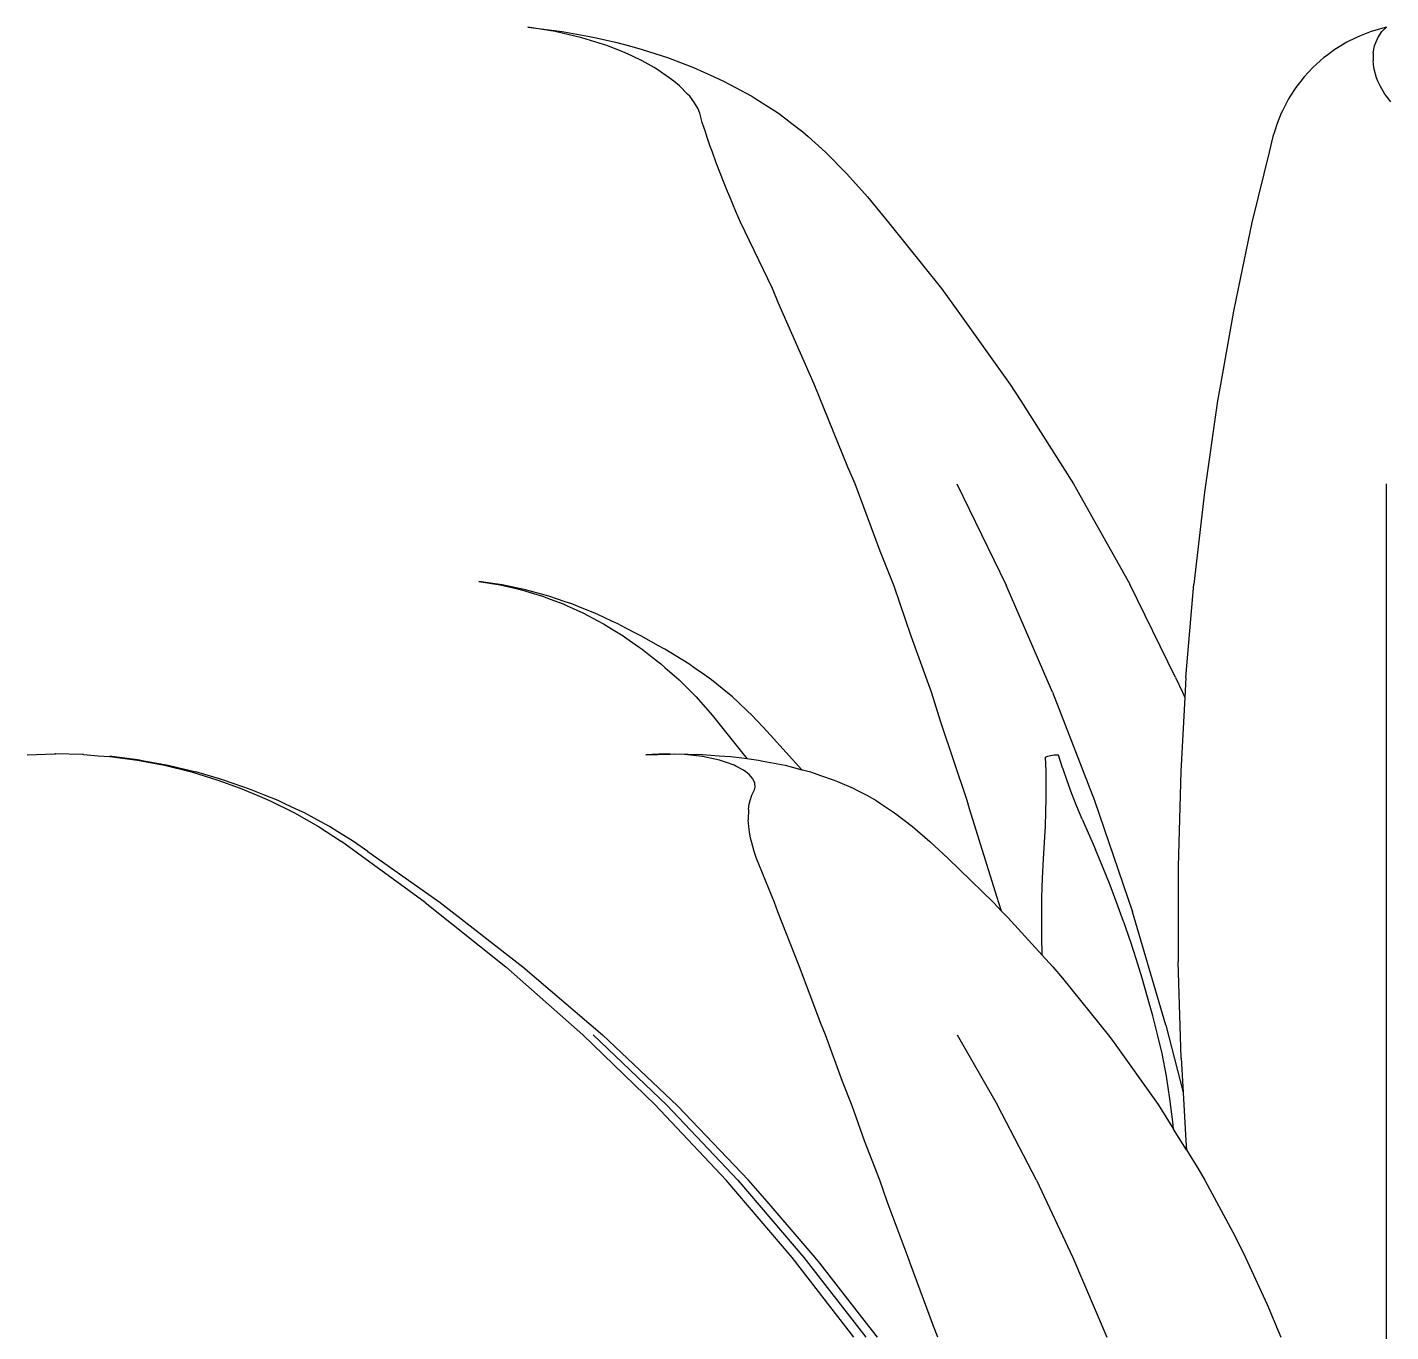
# Model space of a CAD drawing. Header units: metres. Extents: x 244.4 to 340.3, y -4.1 to 64.3.
# Drawn here: x 253.8788 to 254.28, y 7.674 to 8.0577 of the extents above; entities that cross this region are included whole.
import ezdxf

# ---------------------------------------------------------------- set-up
doc = ezdxf.new("R2010")
doc.units = ezdxf.units.M
doc.layers.add('Edges', color=7, linetype='Continuous')

# ---------------------------------------------------------------- blocks, each defined once
blk = doc.blocks.new('Novo+Sobrado2m fr')
for p, q in [((-1.55404, -1.16083), (-1.56205, -1.15958)), ((-1.56205, -1.15958), (-1.55201, -1.16083)), ((-1.54616, -1.16264), (-1.55404, -1.16083)), ((-1.55201, -1.16083), (-1.54444, -1.16219)), ((-1.53859, -1.16501), (-1.54616, -1.16264)), ((-1.54444, -1.16219), (-1.54202, -1.16264)), ((-1.54202, -1.16264), (-1.53628, -1.164)), ((-1.3184, -1.16264), (-1.32111, -1.164)), ((-1.3174, -1.16219), (-1.3184, -1.16264)), ((-1.31388, -1.16083), (-1.3174, -1.16219)), ((-1.3094, -1.15958), (-1.31388, -1.16083)), ((-1.31292, -1.16501), (-1.31199, -1.16264)), ((-1.31199, -1.16264), (-1.31075, -1.16083)), ((-1.31075, -1.16083), (-1.3094, -1.15958)), ((-1.5334, -1.16711), (-1.53859, -1.16501)), ((-1.53628, -1.164), (-1.53218, -1.16501)), ((-1.53146, -1.16793), (-1.5334, -1.16711)), ((-1.53218, -1.16501), (-1.52846, -1.16612)), ((-1.52846, -1.16612), (-1.52258, -1.16793)), ((-1.3246, -1.16612), (-1.3271, -1.16793)), ((-1.32284, -1.16501), (-1.3246, -1.16612)), ((-1.32111, -1.164), (-1.32284, -1.16501)), ((-1.31332, -1.16711), (-1.31338, -1.16949)), ((-1.31332, -1.16711), (-1.31292, -1.16501)), ((-1.52843, -1.16949), (-1.53146, -1.16793)), ((-1.5249, -1.1714), (-1.52843, -1.16949)), ((-1.52408, -1.17192), (-1.5249, -1.1714)), ((-1.52258, -1.16793), (-1.52098, -1.16851)), ((-1.52098, -1.16851), (-1.51332, -1.1714)), ((-1.51332, -1.1714), (-1.50725, -1.17411)), ((-1.33107, -1.1714), (-1.33359, -1.17411)), ((-1.32785, -1.16851), (-1.33107, -1.1714)), ((-1.3271, -1.16793), (-1.32785, -1.16851)), ((-1.31313, -1.1714), (-1.31338, -1.16949)), ((-1.31306, -1.17192), (-1.31313, -1.1714)), ((-1.52047, -1.1744), (-1.52408, -1.17192)), ((-1.51914, -1.17538), (-1.52047, -1.1744)), ((-1.51749, -1.17684), (-1.51914, -1.17538)), ((-1.50725, -1.17411), (-1.5045, -1.17538)), ((-1.5045, -1.17538), (-1.50094, -1.17725)), ((-1.33461, -1.17538), (-1.33605, -1.17725)), ((-1.33359, -1.17411), (-1.33461, -1.17538)), ((-1.31237, -1.1744), (-1.31306, -1.17192)), ((-1.31193, -1.17538), (-1.31237, -1.1744)), ((-1.31131, -1.17684), (-1.31193, -1.17538)), ((-1.51506, -1.17921), (-1.51749, -1.17684)), ((-1.51445, -1.17988), (-1.51506, -1.17921)), ((-1.50094, -1.17725), (-1.49614, -1.17988)), ((-1.33605, -1.17725), (-1.33775, -1.17988)), ((-1.3099, -1.17921), (-1.31131, -1.17684)), ((-1.30938, -1.17988), (-1.3099, -1.17921)), ((-1.51328, -1.18148), (-1.51445, -1.17988)), ((-1.51201, -1.1836), (-1.51328, -1.18148)), ((-1.51146, -1.18488), (-1.51201, -1.1836)), ((-1.49614, -1.17988), (-1.49498, -1.1806)), ((-1.49498, -1.1806), (-1.48945, -1.18413)), ((-1.3382, -1.1806), (-1.34006, -1.18413)), ((-1.33775, -1.17988), (-1.3382, -1.1806)), ((-1.30816, -1.18148), (-1.30938, -1.17988)), ((-1.51075, -1.18757), (-1.51146, -1.18488)), ((-1.5098, -1.19035), (-1.51075, -1.18757)), ((-1.48945, -1.18413), (-1.48833, -1.18488)), ((-1.48833, -1.18488), (-1.48437, -1.18784)), ((-1.34037, -1.18488), (-1.3416, -1.18784)), ((-1.34006, -1.18413), (-1.34037, -1.18488)), ((-1.50933, -1.192), (-1.5098, -1.19035)), ((-1.48437, -1.18784), (-1.48116, -1.19035)), ((-1.48116, -1.19035), (-1.47964, -1.19167)), ((-1.3424, -1.19035), (-1.34281, -1.19167)), ((-1.3416, -1.18784), (-1.3424, -1.19035)), ((-1.50851, -1.19439), (-1.50933, -1.192)), ((-1.50775, -1.19628), (-1.50851, -1.19439)), ((-1.47964, -1.19167), (-1.47454, -1.19628)), ((-1.34281, -1.19167), (-1.34397, -1.19628)), ((-1.50665, -1.19949), (-1.50775, -1.19628)), ((-1.50535, -1.20264), (-1.50665, -1.19949)), ((-1.47454, -1.19628), (-1.4682, -1.20264)), ((-1.34397, -1.19628), (-1.34555, -1.20264)), ((-1.50451, -1.20497), (-1.50535, -1.20264)), ((-1.4682, -1.20264), (-1.46212, -1.20941)), ((-1.34555, -1.20264), (-1.34719, -1.20941)), ((-1.50335, -1.20784), (-1.50451, -1.20497)), ((-1.50265, -1.20941), (-1.50335, -1.20784)), ((-1.50088, -1.21381), (-1.50265, -1.20941)), ((-1.46212, -1.20941), (-1.45591, -1.217)), ((-1.34719, -1.20941), (-1.34902, -1.217)), ((-1.4995, -1.21689), (-1.50088, -1.21381)), ((-1.49009, -1.23645), (-1.4995, -1.21689)), ((-1.45591, -1.217), (-1.44039, -1.23645)), ((-1.34902, -1.217), (-1.35309, -1.23645)), ((-1.48838, -1.24052), (-1.49009, -1.23645)), ((-1.44039, -1.23645), (-1.43555, -1.24305)), ((-1.35309, -1.23645), (-1.35445, -1.24305)), ((-1.47779, -1.26454), (-1.48838, -1.24052)), ((-1.43555, -1.24305), (-1.42017, -1.2646)), ((-1.35445, -1.24305), (-1.35826, -1.2646)), ((-1.46788, -1.28894), (-1.47779, -1.26454)), ((-1.42017, -1.2646), (-1.41698, -1.26948)), ((-1.35826, -1.2646), (-1.35911, -1.26948)), ((-1.41698, -1.26948), (-1.40153, -1.29382)), ((-1.35911, -1.26948), (-1.36299, -1.29627)), ((-1.4658, -1.29382), (-1.46788, -1.28894)), ((-1.4584, -1.31367), (-1.4658, -1.29382)), ((-1.43588, -1.29382), (-1.42134, -1.32371)), ((-1.40153, -1.29382), (-1.40012, -1.29627)), ((-1.30942, -1.56527), (-1.30942, -1.29382)), ((-1.40012, -1.29627), (-1.38493, -1.32338)), ((-1.36299, -1.29627), (-1.3661, -1.32338)), ((-1.45432, -1.32401), (-1.4584, -1.31367)), ((-1.56961, -1.3236), (-1.57652, -1.32262)), ((-1.57652, -1.32262), (-1.57019, -1.3236)), ((-1.57019, -1.3236), (-1.56552, -1.32467)), ((-1.56275, -1.32503), (-1.56961, -1.3236)), ((-1.44929, -1.33869), (-1.45432, -1.32401)), ((-1.40766, -1.35511), (-1.42134, -1.32371)), ((-1.37146, -1.3508), (-1.38493, -1.32338)), ((-1.36842, -1.3508), (-1.3661, -1.32338)), ((-1.56552, -1.32467), (-1.56394, -1.32503)), ((-1.56394, -1.32503), (-1.56043, -1.3261)), ((-1.55594, -1.32689), (-1.56275, -1.32503)), ((-1.56043, -1.3261), (-1.55777, -1.32689)), ((-1.55777, -1.32689), (-1.5555, -1.32776)), ((-1.55107, -1.32855), (-1.55594, -1.32689)), ((-1.5555, -1.32776), (-1.5517, -1.32919)), ((-1.5517, -1.32919), (-1.55072, -1.32965)), ((-1.54915, -1.32919), (-1.55107, -1.32855)), ((-1.55072, -1.32965), (-1.54571, -1.33192)), ((-1.54614, -1.33042), (-1.54915, -1.32919)), ((-1.54239, -1.33192), (-1.54614, -1.33042)), ((-1.54571, -1.33192), (-1.54173, -1.33406)), ((-1.54152, -1.33234), (-1.54239, -1.33192)), ((-1.54173, -1.33406), (-1.53983, -1.33506)), ((-1.53733, -1.33428), (-1.54152, -1.33234)), ((-1.53983, -1.33506), (-1.53745, -1.33653)), ((-1.53563, -1.33506), (-1.53733, -1.33428)), ((-1.53345, -1.33621), (-1.53563, -1.33506)), ((-1.53745, -1.33653), (-1.53406, -1.3386)), ((-1.53406, -1.3386), (-1.53327, -1.33916)), ((-1.52985, -1.33808), (-1.53345, -1.33621)), ((-1.53327, -1.33916), (-1.52928, -1.34195)), ((-1.52881, -1.3386), (-1.52985, -1.33808)), ((-1.52662, -1.33986), (-1.52881, -1.3386)), ((-1.52365, -1.34153), (-1.52662, -1.33986)), ((-1.44331, -1.35511), (-1.44929, -1.33869)), ((-1.52928, -1.34195), (-1.52842, -1.34254)), ((-1.52842, -1.34254), (-1.52547, -1.34487)), ((-1.52179, -1.34254), (-1.52365, -1.34153)), ((-1.51827, -1.34466), (-1.52179, -1.34254)), ((-1.52547, -1.34487), (-1.52291, -1.34684)), ((-1.52291, -1.34684), (-1.52174, -1.34789)), ((-1.52174, -1.34789), (-1.51759, -1.35151)), ((-1.5147, -1.34684), (-1.51827, -1.34466)), ((-1.51282, -1.34814), (-1.5147, -1.34684)), ((-1.51759, -1.35151), (-1.51255, -1.35652)), ((-1.51014, -1.35003), (-1.51282, -1.34814)), ((-1.50806, -1.35151), (-1.51014, -1.35003)), ((-1.50492, -1.35404), (-1.50806, -1.35151)), ((-1.37146, -1.3508), (-1.36943, -1.35511)), ((-1.36842, -1.3508), (-1.36875, -1.35673)), ((-1.50189, -1.35652), (-1.50492, -1.35404)), ((-1.44052, -1.36396), (-1.44331, -1.35511)), ((-1.40766, -1.35511), (-1.39532, -1.38705)), ((-1.36943, -1.35511), (-1.36875, -1.35673)), ((-1.51255, -1.35652), (-1.50783, -1.36186)), ((-1.49991, -1.35836), (-1.50189, -1.35652)), ((-1.4975, -1.36062), (-1.49991, -1.35836)), ((-1.36875, -1.35673), (-1.36995, -1.37847)), ((-1.50783, -1.36186), (-1.50313, -1.36783)), ((-1.4962, -1.36186), (-1.4975, -1.36062)), ((-1.49295, -1.36532), (-1.4962, -1.36186)), ((-1.43277, -1.38705), (-1.44052, -1.36396)), ((-1.50313, -1.36783), (-1.49768, -1.37468)), ((-1.49072, -1.36774), (-1.49295, -1.36532)), ((-1.48144, -1.37794), (-1.49072, -1.36774)), ((-1.70938, -1.37359), (-1.70128, -1.3733)), ((-1.70117, -1.37331), (-1.70128, -1.3733)), ((-1.70117, -1.37331), (-1.7011, -1.3733)), ((-1.69316, -1.37347), (-1.7011, -1.3733)), ((-1.69279, -1.37347), (-1.69316, -1.37347)), ((-1.69279, -1.37347), (-1.68852, -1.37382)), ((-1.68852, -1.37382), (-1.68506, -1.37408)), ((-1.68449, -1.37408), (-1.68506, -1.37408)), ((-1.68506, -1.37408), (-1.67699, -1.37515)), ((-1.6762, -1.37515), (-1.68449, -1.37408)), ((-1.67699, -1.37515), (-1.66898, -1.37666)), ((-1.6762, -1.37515), (-1.66795, -1.37666)), ((-1.52166, -1.3733), (-1.52738, -1.37359)), ((-1.52738, -1.37359), (-1.52023, -1.37334)), ((-1.52023, -1.37334), (-1.52166, -1.3733)), ((-1.52023, -1.37334), (-1.51904, -1.3733)), ((-1.51602, -1.37347), (-1.52023, -1.37334)), ((-1.51904, -1.3733), (-1.51065, -1.37347)), ((-1.51064, -1.37408), (-1.51602, -1.37347)), ((-1.51065, -1.37347), (-1.50576, -1.37382)), ((-1.50701, -1.37485), (-1.51064, -1.37408)), ((-1.50571, -1.37515), (-1.50701, -1.37485)), ((-1.50576, -1.37382), (-1.50235, -1.37408)), ((-1.50365, -1.37583), (-1.50571, -1.37515)), ((-1.50137, -1.37666), (-1.50365, -1.37583)), ((-1.50235, -1.37408), (-1.49915, -1.37449)), ((-1.49915, -1.37449), (-1.49768, -1.37468)), ((-1.49768, -1.37468), (-1.49422, -1.37515)), ((-1.49422, -1.37515), (-1.49283, -1.3754)), ((-1.49283, -1.3754), (-1.48637, -1.37666)), ((-1.40971, -1.37427), (-1.4096, -1.37418)), ((-1.40957, -1.37832), (-1.40971, -1.37427)), ((-1.4096, -1.37418), (-1.40938, -1.37407)), ((-1.40938, -1.37407), (-1.40905, -1.37396)), ((-1.40905, -1.37396), (-1.40863, -1.37385)), ((-1.40863, -1.37385), (-1.40817, -1.37375)), ((-1.40817, -1.37375), (-1.40768, -1.37366)), ((-1.40768, -1.37366), (-1.4072, -1.37359)), ((-1.4072, -1.37359), (-1.40676, -1.37355)), ((-1.40676, -1.37355), (-1.4064, -1.37353)), ((-1.4064, -1.37353), (-1.40614, -1.37355)), ((-1.40614, -1.37355), (-1.40599, -1.37359)), ((-1.40599, -1.37359), (-1.40596, -1.37366)), ((-1.40472, -1.37744), (-1.40596, -1.37366)), ((-1.66898, -1.37666), (-1.66106, -1.37862)), ((-1.66795, -1.37666), (-1.65976, -1.37862)), ((-1.66106, -1.37862), (-1.65326, -1.381)), ((-1.65713, -1.37939), (-1.65976, -1.37862)), ((-1.65285, -1.38065), (-1.65713, -1.37939)), ((-1.50083, -1.37692), (-1.50137, -1.37666)), ((-1.49864, -1.37813), (-1.50083, -1.37692)), ((-1.4979, -1.37862), (-1.49864, -1.37813)), ((-1.49699, -1.37939), (-1.4979, -1.37862)), ((-1.49586, -1.38065), (-1.49699, -1.37939)), ((-1.48637, -1.37666), (-1.48144, -1.37794)), ((-1.48144, -1.37794), (-1.48122, -1.37799)), ((-1.48122, -1.37799), (-1.47895, -1.37862)), ((-1.47895, -1.37862), (-1.47592, -1.37961)), ((-1.47592, -1.37961), (-1.47192, -1.381)), ((-1.40951, -1.38238), (-1.40957, -1.37832)), ((-1.4047, -1.3775), (-1.40472, -1.37744)), ((-1.40469, -1.37753), (-1.4047, -1.3775)), ((-1.40338, -1.38126), (-1.40469, -1.37753)), ((-1.36995, -1.37847), (-1.3707, -1.40638)), ((-1.65326, -1.381), (-1.64674, -1.3834)), ((-1.65162, -1.381), (-1.65285, -1.38065)), ((-1.64905, -1.3819), (-1.65162, -1.381)), ((-1.64562, -1.3831), (-1.64905, -1.3819)), ((-1.64674, -1.3834), (-1.64559, -1.38382)), ((-1.64353, -1.38382), (-1.64562, -1.3831)), ((-1.64559, -1.38382), (-1.64154, -1.38556)), ((-1.63959, -1.3854), (-1.64353, -1.38382)), ((-1.49614, -1.3854), (-1.49538, -1.38382)), ((-1.49564, -1.381), (-1.49586, -1.38065)), ((-1.49528, -1.3819), (-1.49564, -1.381)), ((-1.49538, -1.38382), (-1.49517, -1.3831)), ((-1.49517, -1.3831), (-1.49528, -1.3819)), ((-1.47192, -1.381), (-1.47093, -1.38141)), ((-1.47093, -1.38141), (-1.46634, -1.3834)), ((-1.46634, -1.3834), (-1.46544, -1.38382)), ((-1.46544, -1.38382), (-1.46215, -1.38556)), ((-1.40953, -1.38643), (-1.40951, -1.38238)), ((-1.40197, -1.38505), (-1.40338, -1.38126)), ((-1.64154, -1.38556), (-1.63809, -1.38704)), ((-1.63553, -1.38704), (-1.63959, -1.3854)), ((-1.63809, -1.38704), (-1.63078, -1.39067)), ((-1.63337, -1.38805), (-1.63553, -1.38704)), ((-1.63027, -1.38951), (-1.63337, -1.38805)), ((-1.49715, -1.38951), (-1.49692, -1.38805)), ((-1.49692, -1.38805), (-1.49664, -1.38704)), ((-1.49664, -1.38704), (-1.49614, -1.3854)), ((-1.46215, -1.38556), (-1.45955, -1.38704)), ((-1.45955, -1.38704), (-1.4583, -1.38785)), ((-1.4583, -1.38785), (-1.45417, -1.39067)), ((-1.43207, -1.38947), (-1.43277, -1.38705)), ((-1.40962, -1.39047), (-1.40953, -1.38643)), ((-1.40049, -1.38881), (-1.40197, -1.38505)), ((-1.39532, -1.38705), (-1.38418, -1.41975)), ((-1.63078, -1.39067), (-1.62373, -1.39469)), ((-1.62782, -1.39067), (-1.63027, -1.38951)), ((-1.62408, -1.3927), (-1.62782, -1.39067)), ((-1.49715, -1.38951), (-1.49724, -1.3927)), ((-1.45417, -1.39067), (-1.44892, -1.39469)), ((-1.42409, -1.41521), (-1.43207, -1.38947)), ((-1.40979, -1.39451), (-1.40962, -1.39047)), ((-1.39894, -1.39254), (-1.40049, -1.38881)), ((-1.62041, -1.39469), (-1.62408, -1.3927)), ((-1.62373, -1.39469), (-1.61696, -1.39908)), ((-1.61798, -1.3962), (-1.62041, -1.39469)), ((-1.61498, -1.39806), (-1.61798, -1.3962)), ((-1.49703, -1.39469), (-1.49724, -1.3927)), ((-1.49688, -1.3962), (-1.49703, -1.39469)), ((-1.49653, -1.39806), (-1.49688, -1.3962)), ((-1.44892, -1.39469), (-1.44377, -1.39908)), ((-1.41039, -1.4042), (-1.40979, -1.39451)), ((-1.39894, -1.39254), (-1.39505, -1.40141)), ((-1.59229, -1.41698), (-1.61696, -1.39908)), ((-1.61334, -1.39908), (-1.61498, -1.39806)), ((-1.60917, -1.40199), (-1.61334, -1.39908)), ((-1.49625, -1.39908), (-1.49653, -1.39806)), ((-1.49551, -1.40199), (-1.49625, -1.39908)), ((-1.44377, -1.39908), (-1.43839, -1.4041)), ((-1.60917, -1.40199), (-1.58786, -1.41698)), ((-1.49479, -1.40403), (-1.49551, -1.40199)), ((-1.48946, -1.41698), (-1.49479, -1.40403)), ((-1.43839, -1.4041), (-1.4251, -1.41698)), ((-1.41064, -1.40986), (-1.41039, -1.4042)), ((-1.39286, -1.40664), (-1.39505, -1.40141)), ((-1.39075, -1.4119), (-1.39286, -1.40664)), ((-1.3707, -1.40638), (-1.37067, -1.43449)), ((-1.41081, -1.41554), (-1.41064, -1.40986)), ((-1.38873, -1.41721), (-1.39075, -1.4119)), ((-1.42267, -1.41952), (-1.42409, -1.41521)), ((-1.41088, -1.42123), (-1.41081, -1.41554)), ((-1.59229, -1.41698), (-1.56858, -1.43593)), ((-1.58786, -1.41698), (-1.56351, -1.43589)), ((-1.4885, -1.41972), (-1.48946, -1.41698)), ((-1.48216, -1.43589), (-1.4885, -1.41972)), ((-1.4251, -1.41698), (-1.42267, -1.41952)), ((-1.42267, -1.41952), (-1.42086, -1.42142)), ((-1.38679, -1.42255), (-1.38873, -1.41721)), ((-1.3743, -1.45312), (-1.38418, -1.41975)), ((-1.42086, -1.42142), (-1.41075, -1.43246)), ((-1.41086, -1.42692), (-1.41088, -1.42123)), ((-1.38664, -1.42299), (-1.38679, -1.42255)), ((-1.38494, -1.42793), (-1.38664, -1.42299)), ((-1.41075, -1.43246), (-1.41086, -1.42692)), ((-1.38478, -1.4284), (-1.38494, -1.42793)), ((-1.383, -1.43384), (-1.38478, -1.4284)), ((-1.54588, -1.4559), (-1.56858, -1.43593)), ((-1.56351, -1.43589), (-1.54015, -1.4559)), ((-1.47589, -1.45257), (-1.48216, -1.43589)), ((-1.41075, -1.43246), (-1.40757, -1.43593)), ((-1.40757, -1.43593), (-1.40475, -1.43927)), ((-1.38131, -1.43931), (-1.383, -1.43384)), ((-1.36985, -1.46278), (-1.37067, -1.43449)), ((-1.40475, -1.43927), (-1.39129, -1.4559)), ((-1.37971, -1.44481), (-1.38131, -1.43931)), ((-1.37819, -1.45033), (-1.37971, -1.44481)), ((-1.37677, -1.45587), (-1.37819, -1.45033)), ((-1.5247, -1.47639), (-1.54588, -1.4559)), ((-1.54282, -1.4559), (-1.5212, -1.47662)), ((-1.51802, -1.47683), (-1.54015, -1.4559)), ((-1.47451, -1.4559), (-1.47589, -1.45257)), ((-1.46952, -1.46967), (-1.47451, -1.4559)), ((-1.43577, -1.4559), (-1.42387, -1.47662)), ((-1.39129, -1.4559), (-1.39002, -1.4576)), ((-1.37543, -1.46144), (-1.37677, -1.45587)), ((-1.3743, -1.45312), (-1.36928, -1.4729)), ((-1.39002, -1.4576), (-1.37664, -1.47639)), ((-1.37417, -1.46809), (-1.37543, -1.46144)), ((-1.36985, -1.46278), (-1.36928, -1.4729)), ((-1.37313, -1.47477), (-1.37417, -1.46809)), ((-1.46665, -1.47683), (-1.46952, -1.46967)), ((-1.5247, -1.47639), (-1.50371, -1.49867)), ((-1.37664, -1.47639), (-1.3721, -1.48369)), ((-1.3723, -1.48148), (-1.37313, -1.47477)), ((-1.36928, -1.4729), (-1.36848, -1.4871)), ((-1.5003, -1.49867), (-1.5212, -1.47662)), ((-1.51802, -1.47683), (-1.49712, -1.49867)), ((-1.46303, -1.48714), (-1.46665, -1.47683)), ((-1.41238, -1.49867), (-1.42387, -1.47662)), ((-1.3721, -1.48369), (-1.3723, -1.48148)), ((-1.3683, -1.48979), (-1.3721, -1.48369)), ((-1.45854, -1.49867), (-1.46303, -1.48714)), ((-1.36848, -1.4871), (-1.3683, -1.48979)), ((-1.3683, -1.48979), (-1.36465, -1.49564)), ((-1.36465, -1.49564), (-1.36287, -1.49867)), ((-1.48433, -1.52138), (-1.50371, -1.49867)), ((-1.5003, -1.49867), (-1.48083, -1.52138)), ((-1.49167, -1.50496), (-1.49712, -1.49867)), ((-1.45639, -1.50496), (-1.45854, -1.49867)), ((-1.41238, -1.49867), (-1.40168, -1.52138)), ((-1.36287, -1.49867), (-1.35396, -1.51528)), ((-1.47749, -1.52138), (-1.49167, -1.50496)), ((-1.45017, -1.52138), (-1.45639, -1.50496)), ((-1.35396, -1.51528), (-1.35089, -1.52138)), ((-1.46616, -1.54489), (-1.48433, -1.52138)), ((-1.48083, -1.52138), (-1.46263, -1.54489)), ((-1.47614, -1.52311), (-1.47749, -1.52138)), ((-1.46174, -1.54162), (-1.47614, -1.52311)), ((-1.44959, -1.52311), (-1.45017, -1.52138)), ((-1.44273, -1.54162), (-1.44959, -1.52311)), ((-1.40168, -1.52138), (-1.39167, -1.54489)), ((-1.35089, -1.52138), (-1.34454, -1.53528)), ((-1.34454, -1.53528), (-1.34046, -1.54489)), ((-1.45921, -1.54489), (-1.46174, -1.54162)), ((-1.44141, -1.54489), (-1.44273, -1.54162))]:
    blk.add_line(p, q)

msp = doc.modelspace()

# ---------------------------------------------------------------- block references
at = {"layer": 'Edges'}
msp.add_blockref('Novo+Sobrado2m fr', (255.5882, 9.21727), dxfattribs=at)

doc.saveas('drawing.dxf')
